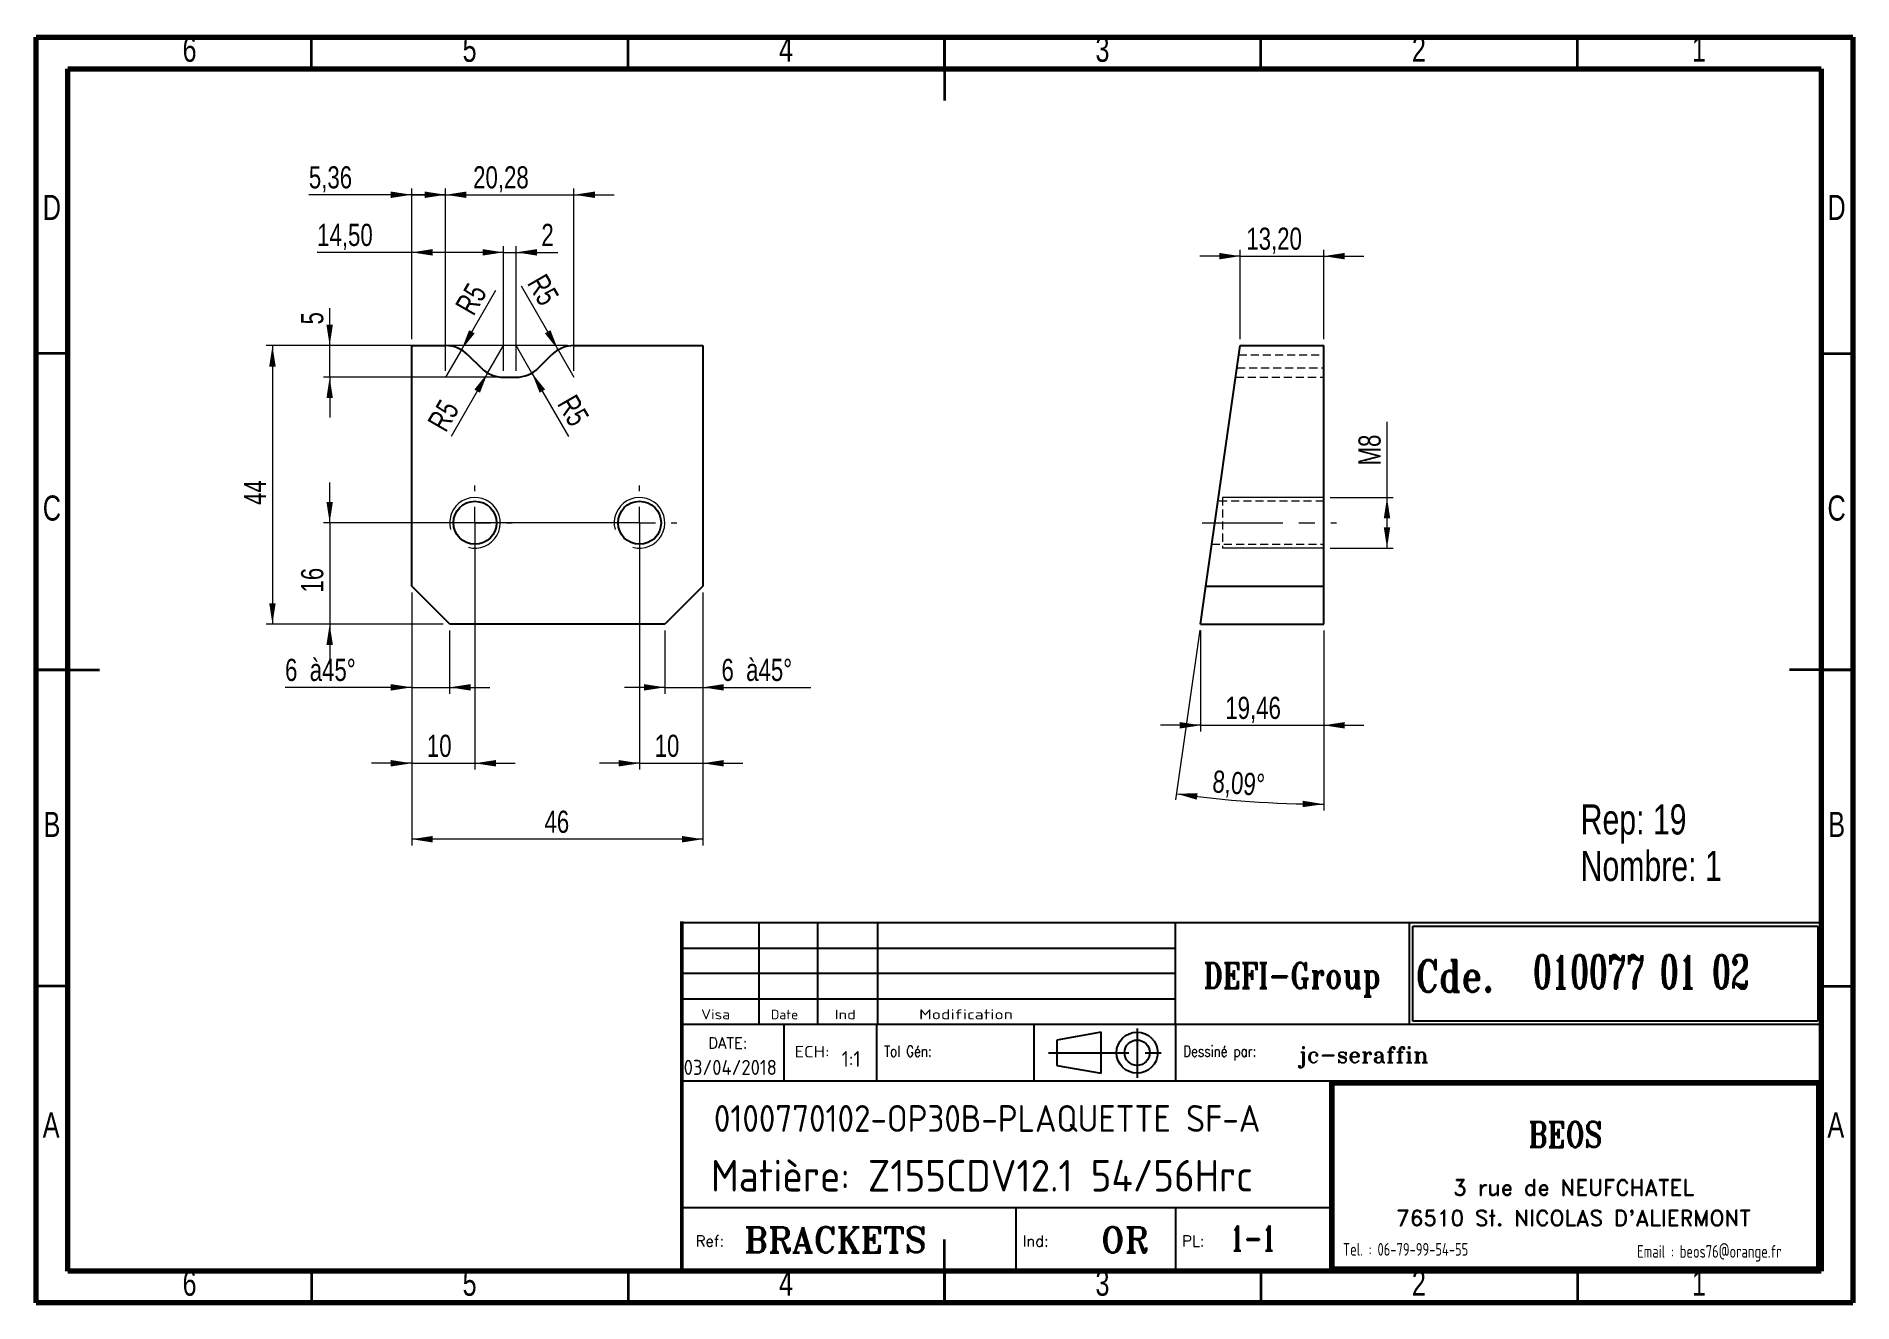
# Model space of a CAD drawing. Header units: millimetres. Extents: x 5 to 292, y 5 to 205.
import ezdxf

# ---------------------------------------------------------------- set-up
doc = ezdxf.new("R2010")
doc.units = ezdxf.units.MM
doc.linetypes.add('CENTERX2', pattern=[20.32, 12.7, -2.54, 2.54, -2.54])
doc.linetypes.add('HIDDEN', pattern=[1.905, 1.27, -0.635])
doc.layers.add('DIMENSIONS', color=176, linetype='Continuous')
doc.styles.add('SLDTEXTSTYLE0', font='TXT', dxfattribs={"width": 0.75})
doc.styles.add('SLDTEXTSTYLE1', font='ISOCP')
doc.styles.add('SLDTEXTSTYLE10', font='ISOCP', dxfattribs={"width": 1.147311})
doc.styles.add('SLDTEXTSTYLE11', font='ISOCP', dxfattribs={"width": 1.385904})
doc.styles.add('SLDTEXTSTYLE12', font='ISOCP', dxfattribs={"width": 1.246461})
doc.styles.add('SLDTEXTSTYLE13', font='ROMAND')
doc.styles.add('SLDTEXTSTYLE2', font='ROMANT', dxfattribs={"width": 0.8})
doc.styles.add('SLDTEXTSTYLE3', font='ISOCP', dxfattribs={"width": 0.8})
doc.styles.add('SLDTEXTSTYLE4', font='ROMANS', dxfattribs={"width": 0.8})
doc.styles.add('SLDTEXTSTYLE5', font='ROMANT')
doc.styles.add('SLDTEXTSTYLE6', font='ROMANS')
doc.styles.add('SLDTEXTSTYLE7', font='ROMANT', dxfattribs={"width": 0.65})
doc.styles.add('SLDTEXTSTYLE8', font='ISOCP', dxfattribs={"width": 1.446157})
doc.styles.add('SLDTEXTSTYLE9', font='ISOCP', dxfattribs={"width": 1.294402})
doc.dimstyles.new('SLDDIMSTYLE0', dxfattribs={"dimtxt": 3.5, "dimasz": 3.302, "dimexe": 0, "dimexo": 0.0625, "dimgap": 0.875, "dimtad": 1, "dimrnd": 1e-09, "dimzin": 12, "dimdsep": 46, "dimtxsty": 'SLDTEXTSTYLE0', "dimsah": 1, "dimcen": 0.09, "dimadec": 0, "dimazin": 3, "dimtfac": 1, "dimtofl": 0, "dimtmove": 0, "dimatfit": 3, "dimfxl": 1, "dimfrac": 2, "dimtolj": 1, "dimtzin": 12, "dimarcsym": 0})
doc.dimstyles.new('SLDDIMSTYLE1', dxfattribs={"dimtxt": 3.5, "dimasz": 3.302, "dimexe": 0, "dimexo": 0.0625, "dimgap": 0.875, "dimtad": 1, "dimrnd": 1e-09, "dimzin": 12, "dimdsep": 46, "dimtxsty": 'SLDTEXTSTYLE0', "dimsah": 1, "dimcen": 0.09, "dimadec": 0, "dimazin": 3, "dimtfac": 1, "dimtmove": 0, "dimatfit": 0, "dimfxl": 1, "dimfrac": 2, "dimtolj": 1, "dimtzin": 12, "dimarcsym": 0})
doc.dimstyles.new('SLDDIMSTYLE2', dxfattribs={"dimtxt": 3.5, "dimasz": 3.302, "dimexe": 0, "dimexo": 0.0625, "dimgap": 0.875, "dimtad": 1, "dimrnd": 1e-09, "dimzin": 12, "dimdsep": 46, "dimtxsty": 'SLDTEXTSTYLE0', "dimsah": 1, "dimcen": 0, "dimadec": 0, "dimazin": 3, "dimtfac": 1, "dimtofl": 0, "dimtmove": 0, "dimatfit": 3, "dimfxl": 1, "dimfrac": 2, "dimtolj": 1, "dimtzin": 12, "dimarcsym": 0})
doc.dimstyles.new('SLDDIMSTYLE3', dxfattribs={"dimtxt": 3.5, "dimasz": 3.302, "dimexe": 0, "dimexo": 0.0625, "dimgap": 0.875, "dimtad": 1, "dimdec": 4, "dimzin": 12, "dimdsep": 46, "dimtxsty": 'SLDTEXTSTYLE0', "dimsah": 1, "dimcen": 0.09, "dimazin": 3, "dimtfac": 1, "dimtofl": 0, "dimtmove": 0, "dimatfit": 3, "dimfxl": 1, "dimfrac": 2, "dimtolj": 1, "dimtzin": 12, "dimarcsym": 0})

# ---------------------------------------------------------------- blocks, each defined once
blk = doc.blocks.new('SW_NOTE_0')
at = {"color": 0, "linetype": 'Continuous', "lineweight": 0, "char_height": 4.763, "attachment_point": 1, "style": 'SLDTEXTSTYLE0'}
for s, insert in [('Rep: 19', (0, 6.14)), ('Nombre: 1', (0, -1.21))]:
    blk.add_mtext(s, dxfattribs=dict(at, insert=insert))
blk = doc.blocks.new('_D')
at = {"color": 7, "linetype": 'Continuous', "lineweight": 18}
for p, q in [((88.95, 156.24), (41.31, 156.24)), ((42.31, 156.24), (42.31, 112.24)), ((69.31, 112.24), (41.31, 112.24))]:
    blk.add_line(p, q, dxfattribs=at)
for points in [[(42.31, 156.24), (41.8, 152.94), (42.82, 152.94)], [(42.31, 112.24), (42.82, 115.54), (41.8, 115.54)]]:
    blk.add_solid(points, dxfattribs=at)
at = {"color": 7, "linetype": 'Continuous', "lineweight": 18, "insert": (37.8, 131.06), "char_height": 3.5, "attachment_point": 1, "rotation": 90, "style": 'SLDTEXTSTYLE0'}
blk.add_mtext('44', dxfattribs=at)
blk = doc.blocks.new('_D_1')
at = {"color": 7, "linetype": 'Continuous', "lineweight": 18}
for p, q in [((64.31, 117.24), (64.31, 101.24)), ((70.31, 111.24), (70.31, 101.24)), ((64.31, 102.24), (44.3, 102.24)), ((64.31, 102.24), (70.31, 102.24)), ((70.31, 102.24), (76.66, 102.24))]:
    blk.add_line(p, q, dxfattribs=at)
for points in [[(64.31, 102.24), (61.01, 102.75), (61.01, 101.73)], [(70.31, 102.24), (73.61, 101.73), (73.61, 102.75)]]:
    blk.add_solid(points, dxfattribs=at)
at = {"color": 7, "linetype": 'Continuous', "lineweight": 18, "char_height": 3.5, "attachment_point": 1, "style": 'SLDTEXTSTYLE0'}
for s, insert in [('6', (44.3, 106.75)), ('à45°', (48.2, 106.75))]:
    blk.add_mtext(s, dxfattribs=dict(at, insert=insert))
blk = doc.blocks.new('_D_2')
at = {"color": 7, "linetype": 'Continuous', "lineweight": 18}
for p, q in [((110.31, 117.24), (110.31, 101.24)), ((104.31, 111.24), (104.31, 101.24)), ((104.31, 102.24), (97.96, 102.24)), ((104.31, 102.24), (110.31, 102.24)), ((110.31, 102.24), (127.37, 102.24))]:
    blk.add_line(p, q, dxfattribs=at)
for points in [[(104.31, 102.24), (101.01, 102.75), (101.01, 101.73)], [(110.31, 102.24), (113.61, 101.73), (113.61, 102.75)]]:
    blk.add_solid(points, dxfattribs=at)
at = {"color": 7, "linetype": 'Continuous', "lineweight": 18, "char_height": 3.5, "attachment_point": 1, "style": 'SLDTEXTSTYLE0'}
for s, insert in [('6', (113.26, 106.75)), ('à45°', (117.16, 106.75))]:
    blk.add_mtext(s, dxfattribs=dict(at, insert=insert))
blk = doc.blocks.new('_D_3')
at = {"color": 7, "linetype": 'Continuous', "lineweight": 18}
for q in [(77.61, 165), (69.67, 151.24)]:
    blk.add_line((72.17, 155.57), q, dxfattribs=at)
blk.add_solid([(72.17, 155.57), (74.26, 158.18), (73.38, 158.68)], dxfattribs=at)
at = {"color": 7, "linetype": 'Continuous', "lineweight": 18, "insert": (71.04, 162.53), "char_height": 3.5, "attachment_point": 1, "rotation": 60, "style": 'SLDTEXTSTYLE0'}
blk.add_mtext('R5', dxfattribs=at)
blk = doc.blocks.new('_D_4')
at = {"color": 7, "linetype": 'Continuous', "lineweight": 18}
for q in [(78.81, 156.24), (70.53, 141.89)]:
    blk.add_line((76.31, 151.91), q, dxfattribs=at)
blk.add_solid([(76.31, 151.91), (74.22, 149.31), (75.1, 148.8)], dxfattribs=at)
at = {"color": 7, "linetype": 'Continuous', "lineweight": 18, "insert": (66.66, 144.12), "char_height": 3.5, "attachment_point": 1, "rotation": 60, "style": 'SLDTEXTSTYLE0'}
blk.add_mtext('R5', dxfattribs=at)
blk = doc.blocks.new('_D_5')
at = {"color": 7, "linetype": 'Continuous', "lineweight": 18}
for q in [(80.81, 156.24), (89.1, 141.89)]:
    blk.add_line((83.31, 151.91), q, dxfattribs=at)
blk.add_solid([(83.31, 151.91), (84.52, 148.8), (85.4, 149.31)], dxfattribs=at)
at = {"color": 7, "linetype": 'Continuous', "lineweight": 18, "insert": (90.25, 148.81), "char_height": 3.5, "attachment_point": 1, "rotation": 300, "style": 'SLDTEXTSTYLE0'}
blk.add_mtext('R5', dxfattribs=at)
blk = doc.blocks.new('_D_6')
at = {"color": 7, "linetype": 'Continuous', "lineweight": 18}
for q in [(81.64, 165.65), (89.95, 151.24)]:
    blk.add_line((87.45, 155.57), q, dxfattribs=at)
blk.add_solid([(87.45, 155.57), (86.24, 158.68), (85.36, 158.18)], dxfattribs=at)
at = {"color": 7, "linetype": 'Continuous', "lineweight": 18, "insert": (85.5, 167.88), "char_height": 3.5, "attachment_point": 1, "rotation": 300, "style": 'SLDTEXTSTYLE0'}
blk.add_mtext('R5', dxfattribs=at)
blk = doc.blocks.new('_D_7')
at = {"color": 7, "linetype": 'Continuous', "lineweight": 18}
for p, q in [((51.35, 156.24), (51.35, 162.17)), ((63.31, 156.24), (50.35, 156.24)), ((51.35, 151.24), (51.35, 156.24)), ((77.81, 151.24), (50.35, 151.24)), ((51.35, 151.24), (51.35, 144.89))]:
    blk.add_line(p, q, dxfattribs=at)
for points in [[(51.35, 156.24), (51.86, 159.54), (50.84, 159.54)], [(51.35, 151.24), (50.84, 147.94), (51.86, 147.94)]]:
    blk.add_solid(points, dxfattribs=at)
at = {"color": 7, "linetype": 'Continuous', "lineweight": 18, "insert": (46.84, 159.58), "char_height": 3.5, "attachment_point": 1, "rotation": 90, "style": 'SLDTEXTSTYLE0'}
blk.add_mtext('5', dxfattribs=at)
blk = doc.blocks.new('_D_8')
at = {"color": 7, "linetype": 'Continuous', "lineweight": 18}
for p, q in [((51.35, 128.24), (51.35, 134.59)), ((99.31, 128.24), (50.35, 128.24)), ((51.35, 128.24), (51.35, 112.24)), ((69.31, 112.24), (50.35, 112.24)), ((51.35, 112.24), (51.35, 105.89))]:
    blk.add_line(p, q, dxfattribs=at)
for points in [[(51.35, 128.24), (51.86, 131.54), (50.84, 131.54)], [(51.35, 112.24), (50.84, 108.94), (51.86, 108.94)]]:
    blk.add_solid(points, dxfattribs=at)
at = {"color": 7, "linetype": 'Continuous', "lineweight": 18, "insert": (46.84, 117.22), "char_height": 3.5, "attachment_point": 1, "rotation": 90, "style": 'SLDTEXTSTYLE0'}
blk.add_mtext('16', dxfattribs=at)
blk = doc.blocks.new('_D_9')
at = {"color": 7, "linetype": 'Continuous', "lineweight": 18}
for p, q in [((74.31, 127.24), (74.31, 89.24)), ((64.31, 117.24), (64.31, 89.24)), ((64.31, 90.24), (57.96, 90.24)), ((64.31, 90.24), (74.31, 90.24)), ((74.31, 90.24), (80.66, 90.24))]:
    blk.add_line(p, q, dxfattribs=at)
for points in [[(64.31, 90.24), (61.01, 90.75), (61.01, 89.73)], [(74.31, 90.24), (77.61, 89.73), (77.61, 90.75)]]:
    blk.add_solid(points, dxfattribs=at)
at = {"color": 7, "linetype": 'Continuous', "lineweight": 18, "insert": (66.71, 94.75), "char_height": 3.5, "attachment_point": 1, "style": 'SLDTEXTSTYLE0'}
blk.add_mtext('10', dxfattribs=at)
blk = doc.blocks.new('_D_10')
at = {"color": 7, "linetype": 'Continuous', "lineweight": 18}
for p, q in [((100.31, 127.24), (100.31, 89.24)), ((110.31, 117.24), (110.31, 89.24)), ((100.31, 90.24), (93.96, 90.24)), ((100.31, 90.24), (110.31, 90.24)), ((110.31, 90.24), (116.66, 90.24))]:
    blk.add_line(p, q, dxfattribs=at)
for points in [[(100.31, 90.24), (97.01, 90.75), (97.01, 89.73)], [(110.31, 90.24), (113.61, 89.73), (113.61, 90.75)]]:
    blk.add_solid(points, dxfattribs=at)
at = {"color": 7, "linetype": 'Continuous', "lineweight": 18, "insert": (102.7, 94.75), "char_height": 3.5, "attachment_point": 1, "style": 'SLDTEXTSTYLE0'}
blk.add_mtext('10', dxfattribs=at)
blk = doc.blocks.new('_D_11')
at = {"color": 7, "linetype": 'Continuous', "lineweight": 18}
for p, q in [((64.31, 117.24), (64.31, 77.24)), ((110.31, 117.24), (110.31, 77.24)), ((110.31, 78.24), (64.31, 78.24))]:
    blk.add_line(p, q, dxfattribs=at)
for points in [[(64.31, 78.24), (67.61, 77.73), (67.61, 78.75)], [(110.31, 78.24), (107.01, 78.75), (107.01, 77.73)]]:
    blk.add_solid(points, dxfattribs=at)
at = {"color": 7, "linetype": 'Continuous', "lineweight": 18, "insert": (85.29, 82.75), "char_height": 3.5, "attachment_point": 1, "style": 'SLDTEXTSTYLE0'}
blk.add_mtext('46', dxfattribs=at)
blk = doc.blocks.new('_D_12')
at = {"color": 7, "linetype": 'Continuous', "lineweight": 18}
for p, q in [((69.67, 152.24), (69.67, 181.08)), ((89.95, 152.24), (89.95, 181.08)), ((69.67, 180.08), (63.32, 180.08)), ((69.67, 180.08), (89.95, 180.08)), ((89.95, 180.08), (96.3, 180.08))]:
    blk.add_line(p, q, dxfattribs=at)
for points in [[(69.67, 180.08), (66.37, 180.59), (66.37, 179.57)], [(89.95, 180.08), (93.26, 179.57), (93.26, 180.59)]]:
    blk.add_solid(points, dxfattribs=at)
at = {"color": 7, "linetype": 'Continuous', "lineweight": 18, "insert": (74.02, 184.59), "char_height": 3.5, "attachment_point": 1, "style": 'SLDTEXTSTYLE0'}
blk.add_mtext('20,28', dxfattribs=at)
blk = doc.blocks.new('_D_13')
at = {"color": 7, "linetype": 'Continuous', "lineweight": 18}
for p, q in [((78.81, 170.98), (72.46, 170.98)), ((78.81, 152.24), (78.81, 171.98)), ((78.81, 170.98), (80.81, 170.98)), ((80.81, 152.24), (80.81, 171.98)), ((80.81, 170.98), (87.39, 170.98))]:
    blk.add_line(p, q, dxfattribs=at)
for points in [[(78.81, 170.98), (75.51, 171.49), (75.51, 170.47)], [(80.81, 170.98), (84.11, 170.47), (84.11, 171.49)]]:
    blk.add_solid(points, dxfattribs=at)
at = {"color": 7, "linetype": 'Continuous', "lineweight": 18, "insert": (84.8, 175.49), "char_height": 3.5, "attachment_point": 1, "style": 'SLDTEXTSTYLE0'}
blk.add_mtext('2', dxfattribs=at)
blk = doc.blocks.new('_D_14')
at = {"color": 7, "linetype": 'Continuous', "lineweight": 18}
for p, q in [((64.31, 157.24), (64.31, 181.08)), ((69.67, 152.24), (69.67, 181.08)), ((64.31, 180.08), (48.06, 180.08)), ((64.31, 180.08), (69.67, 180.08)), ((69.67, 180.08), (76.02, 180.08))]:
    blk.add_line(p, q, dxfattribs=at)
for points in [[(64.31, 180.08), (61.01, 180.59), (61.01, 179.57)], [(69.67, 180.08), (72.97, 179.57), (72.97, 180.59)]]:
    blk.add_solid(points, dxfattribs=at)
at = {"color": 7, "linetype": 'Continuous', "lineweight": 18, "insert": (48.06, 184.59), "char_height": 3.5, "attachment_point": 1, "style": 'SLDTEXTSTYLE0'}
blk.add_mtext('5,36', dxfattribs=at)
blk = doc.blocks.new('_D_15')
at = {"color": 7, "linetype": 'Continuous', "lineweight": 18}
for p, q in [((64.31, 170.98), (49.37, 170.98)), ((64.31, 157.24), (64.31, 171.98)), ((78.81, 170.98), (64.31, 170.98)), ((78.81, 157.24), (78.81, 171.98))]:
    blk.add_line(p, q, dxfattribs=at)
for points in [[(64.31, 170.98), (67.61, 170.47), (67.61, 171.49)], [(78.81, 170.98), (75.51, 171.49), (75.51, 170.47)]]:
    blk.add_solid(points, dxfattribs=at)
at = {"color": 7, "linetype": 'Continuous', "lineweight": 18, "insert": (49.37, 175.49), "char_height": 3.5, "attachment_point": 1, "style": 'SLDTEXTSTYLE0'}
blk.add_mtext('14,50', dxfattribs=at)
blk = doc.blocks.new('SW_CENTERMARKSYMBOL_0')
at = {"color": 0, "linetype": 'Continuous', "lineweight": 0}
for p, q in [((0, 5), (0, 5.9)), ((-5, 0), (-5.9, 0)), ((0, 0), (-2.5, 0)), ((0, 0), (0, 2.5)), ((0, 0), (0, -2.5)), ((0, 0), (2.5, 0)), ((5, 0), (5.9, 0)), ((0, -5), (0, -5.9))]:
    blk.add_line(p, q, dxfattribs=at)
blk = doc.blocks.new('SW_CENTERMARKSYMBOL_1')
at = {"color": 0, "linetype": 'Continuous', "lineweight": 0}
for p, q in [((0, 5), (0, 5.9)), ((-5, 0), (-5.9, 0)), ((0, 0), (-2.5, 0)), ((0, 0), (0, 2.5)), ((0, 0), (0, -2.5)), ((0, 0), (2.5, 0)), ((5, 0), (5.9, 0)), ((0, -5), (0, -5.9))]:
    blk.add_line(p, q, dxfattribs=at)
blk = doc.blocks.new('_D_16')
at = {"color": 7, "linetype": 'Continuous', "lineweight": 18}
for p, q in [((195.22, 170.38), (188.87, 170.38)), ((195.22, 157.24), (195.22, 171.38)), ((195.22, 170.38), (208.42, 170.38)), ((208.42, 157.24), (208.42, 171.38)), ((208.42, 170.38), (214.77, 170.38))]:
    blk.add_line(p, q, dxfattribs=at)
for points in [[(195.22, 170.38), (191.91, 170.89), (191.91, 169.87)], [(208.42, 170.38), (211.72, 169.87), (211.72, 170.89)]]:
    blk.add_solid(points, dxfattribs=at)
at = {"color": 7, "linetype": 'Continuous', "lineweight": 18, "insert": (196.19, 174.89), "char_height": 3.5, "attachment_point": 1, "style": 'SLDTEXTSTYLE0'}
blk.add_mtext('13,20', dxfattribs=at)
blk = doc.blocks.new('_D_17')
at = {"color": 7, "linetype": 'Continuous', "lineweight": 18}
for p, q in [((188.96, 111.24), (188.96, 95.24)), ((208.42, 111.24), (208.42, 95.24)), ((188.96, 96.24), (182.61, 96.24)), ((188.96, 96.24), (208.42, 96.24)), ((208.42, 96.24), (214.77, 96.24))]:
    blk.add_line(p, q, dxfattribs=at)
for points in [[(188.96, 96.24), (185.66, 96.75), (185.66, 95.73)], [(208.42, 96.24), (211.72, 95.73), (211.72, 96.75)]]:
    blk.add_solid(points, dxfattribs=at)
at = {"color": 7, "linetype": 'Continuous', "lineweight": 18, "insert": (192.87, 100.75), "char_height": 3.5, "attachment_point": 1, "style": 'SLDTEXTSTYLE0'}
blk.add_mtext('19,46', dxfattribs=at)
blk = doc.blocks.new('_D_18')
at = {"color": 7, "linetype": 'Continuous', "lineweight": 18}
for p, q in [((218.42, 132.24), (218.42, 144.18)), ((209.42, 132.24), (219.42, 132.24)), ((218.42, 124.24), (218.42, 132.24)), ((209.42, 124.24), (219.42, 124.24))]:
    blk.add_line(p, q, dxfattribs=at)
for points in [[(218.42, 132.24), (217.91, 128.94), (218.93, 128.94)], [(218.42, 124.24), (218.93, 127.54), (217.91, 127.54)]]:
    blk.add_solid(points, dxfattribs=at)
at = {"color": 7, "linetype": 'Continuous', "lineweight": 18, "insert": (213.91, 137.3), "char_height": 3.5, "attachment_point": 1, "rotation": 90, "style": 'SLDTEXTSTYLE0'}
blk.add_mtext('M8', dxfattribs=at)
blk = doc.blocks.new('_D_19')
at = {"color": 7, "linetype": 'Continuous', "lineweight": 18}
for p, q in [((188.82, 111.25), (185.01, 84.44)), ((208.42, 111.24), (208.42, 82.78))]:
    blk.add_line(p, q, dxfattribs=at)
blk.add_arc((208.42, 249.1), 165.31, 261.9065, 270, dxfattribs=at)
for points in [[(185.15, 85.43), (188.35, 84.49), (188.49, 85.5)], [(208.42, 83.78), (205.12, 84.32), (205.11, 83.31)]]:
    blk.add_solid(points, dxfattribs=at)
at = {"color": 7, "linetype": 'Continuous', "lineweight": 18, "insert": (191.01, 89.15), "char_height": 3.5, "attachment_point": 1, "rotation": 355.7336, "style": 'SLDTEXTSTYLE0'}
blk.add_mtext('8,09°', dxfattribs=at)

msp = doc.modelspace()

# ---------------------------------------------------------------- linework, layer by layer
at = {"color": 7, "linetype": 'Continuous', "lineweight": 70}
for p, q in [((5, 5), (5, 205)), ((5, 205), (292, 205)), ((292, 205), (292, 5)), ((10, 10), (10, 200)), ((10, 200), (287, 200)), ((287, 200), (287, 10)), ((287, 10), (10, 10)), ((292, 5), (5, 5))]:
    msp.add_line(p, q, dxfattribs=at)
at = {"color": 7, "linetype": 'Continuous', "lineweight": 35}
for p, q in [((48.5, 200), (48.5, 205)), ((98.5, 200), (98.5, 205)), ((148.5, 205.001), (148.5, 194.999)), ((148.5, 200), (148.5, 205)), ((198.5, 200), (198.5, 205)), ((248.5, 200), (248.5, 205)), ((10, 155), (5, 155)), ((287, 155), (292, 155)), ((4.999, 105), (15.001, 105)), ((10, 105), (5, 105)), ((292.001, 105), (281.999, 105)), ((287, 105), (292, 105)), ((10, 55), (5, 55)), ((287, 55), (292, 55)), ((148.5, 4.999), (148.5, 15.001)), ((48.5, 10), (48.5, 5)), ((98.5, 10), (98.5, 5)), ((148.5, 10), (148.5, 5)), ((198.5, 10), (198.5, 5)), ((248.5, 10), (248.5, 5))]:
    msp.add_line(p, q, dxfattribs=at)
at = {"color": 7, "linetype": 'Continuous', "lineweight": 25}
for p, q in [((64.31247, 118.24083), (64.31247, 156.24083)), ((64.31247, 156.24083), (69.67033, 156.24083)), ((89.95461, 156.24083), (110.31247, 156.24083)), ((110.31247, 156.24083), (110.31247, 118.24083)), ((189.81205, 118.24083), (195.21583, 156.24083)), ((195.21583, 156.24083), (208.42015, 156.24083)), ((208.42015, 118.24083), (208.42015, 156.24083)), ((73.20587, 154.77637), (75.27694, 152.7053)), ((84.348, 152.7053), (86.41907, 154.77637)), ((78.81247, 151.24083), (80.81247, 151.24083)), ((70.31247, 112.24083), (64.31247, 118.24083)), ((110.31247, 118.24083), (104.31247, 112.24083)), ((188.95882, 112.24083), (189.81205, 118.24083)), ((189.81205, 118.24083), (208.42015, 118.24083)), ((208.42015, 112.24083), (208.42015, 118.24083)), ((104.31247, 112.24083), (70.31247, 112.24083)), ((188.95882, 112.24083), (208.42015, 112.24083))]:
    msp.add_line(p, q, dxfattribs=at)
at = {"color": 7, "linetype": 'HIDDEN', "lineweight": 18}
for p, q in [((194.71306, 152.7053), (208.42015, 152.7053)), ((195.00757, 154.77637), (208.42015, 154.77637)), ((194.5048, 151.24083), (208.42015, 151.24083)), ((192.42015, 132.24083), (192.42015, 124.24083)), ((192.42015, 132.24083), (192.42015, 124.24083)), ((208.42015, 131.64083), (191.71759, 131.64083)), ((190.7506, 124.84083), (208.42015, 124.84083))]:
    msp.add_line(p, q, dxfattribs=at)
at = {"color": 7, "linetype": 'Continuous', "lineweight": 18}
for p, q in [((208.42015, 132.24083), (192.42015, 132.24083)), ((208.42015, 132.24083), (192.42015, 132.24083)), ((208.42015, 124.24083), (192.42015, 124.24083)), ((208.42015, 124.24083), (192.42015, 124.24083))]:
    msp.add_line(p, q, dxfattribs=at)
at = {"color": 7, "linetype": 'CENTERX2', "lineweight": 18}
msp.add_line((189.23409, 128.24083), (210.42015, 128.24083), dxfattribs=at)
at = {"color": 7, "linetype": 'Continuous', "lineweight": 50}
msp.add_line((107, 65.25), (107, 10), dxfattribs=at)
at = {"color": 7, "linetype": 'Continuous', "lineweight": 25}
for centre in [(74.31247, 128.24083), (100.31247, 128.24083)]:
    msp.add_circle(centre, 3.4, dxfattribs=at)
for centre, start, end in [((69.67033, 151.24083), 45, 90), ((89.95461, 151.24083), 90, 135), ((78.81247, 156.24083), 225, 270), ((80.81247, 156.24083), 270, 315)]:
    msp.add_arc(centre, 5, start, end, dxfattribs=at)
at = {"color": 7, "linetype": 'Continuous', "lineweight": 18}
for centre in [(74.31247, 128.24083), (100.31247, 128.24083)]:
    msp.add_arc(centre, 4, 255, 195, dxfattribs=at)
at = {"layer": 'DIMENSIONS', "color": 3}
for p, q in [((185, 65), (106.92476, 65)), ((119.19244, 49), (119.19244, 65)), ((128.49782, 49), (128.49782, 65)), ((137.96646, 49), (137.96646, 65)), ((107, 61), (185, 61)), ((185, 57), (107, 57)), ((107, 53), (185, 53))]:
    msp.add_line(p, q, dxfattribs=at)
at = {"layer": 'DIMENSIONS', "color": 6}
for p, q in [((106.92476, 65), (106.92476, 10)), ((287, 10), (287, 65)), ((287, 40), (209.38409, 40)), ((209.38409, 40), (209.38409, 10)), ((286.8, 39.8), (209.58409, 39.8)), ((209.58409, 39.8), (209.58409, 10.2)), ((286.6, 39.6), (209.78409, 39.6)), ((209.78409, 39.6), (209.78409, 10.4)), ((286.4, 39.4), (209.98409, 39.4)), ((209.98409, 39.4), (209.98409, 10.6)), ((286.4, 10.6), (286.4, 39.4)), ((286.6, 10.4), (286.6, 39.6)), ((286.8, 10.2), (286.8, 39.8)), ((106.92476, 10), (287, 10)), ((209.58409, 10.2), (286.8, 10.2)), ((209.78409, 10.4), (286.6, 10.4)), ((209.98409, 10.6), (286.4, 10.6))]:
    msp.add_line(p, q, dxfattribs=at)
at = {"layer": 'DIMENSIONS', "color": 1}
for p, q in [((287, 65), (185, 65)), ((185, 49), (185, 65)), ((222, 49), (222, 65)), ((222.5, 49.5), (222.5, 64.5)), ((222.5, 64.5), (286.5, 64.5)), ((286.5, 64.5), (286.5, 49.5)), ((107, 49), (287, 49)), ((123.11049, 49), (123.11049, 40)), ((137.73069, 49), (137.73069, 40)), ((162.62034, 49), (162.62034, 40)), ((185, 49), (185, 40)), ((286.5, 49.5), (222.5, 49.5)), ((209.38409, 40), (107, 40)), ((209.38409, 20), (107, 20)), ((159.79154, 20), (159.79154, 10)), ((185, 20), (185, 10))]:
    msp.add_line(p, q, dxfattribs=at)
at = {"layer": 'DIMENSIONS'}
for p, q in [((222.5, 49.5), (222.5, 64.5)), ((222.5, 64.5), (286.5, 64.5)), ((286.5, 64.5), (286.5, 49.5)), ((286.5, 49.5), (222.5, 49.5))]:
    msp.add_line(p, q, dxfattribs=at)
at = {"layer": 'DIMENSIONS', "color": 7}
for p, q in [((173.24368, 47.75), (166.24368, 46.5)), ((166.24368, 46.5), (166.24368, 42.5)), ((173.24368, 41.25), (173.24368, 47.75)), ((166.24368, 42.5), (173.24368, 41.25))]:
    msp.add_line(p, q, dxfattribs=at)
at = {"layer": 'DIMENSIONS', "color": 3, "linetype": 'CENTERX2'}
for p, q in [((178.93393, 48.34798), (178.93393, 40.51332)), ((164.94646, 44.5), (183.20111, 44.5))]:
    msp.add_line(p, q, dxfattribs=at)
at = {"layer": 'DIMENSIONS', "color": 7}
for radius in [3.25, 2]:
    msp.add_circle((178.93393, 44.5), radius, dxfattribs=at)

# ---------------------------------------------------------------- block references
at = {"color": 7, "linetype": 'Continuous', "lineweight": 0}
for name, p in [('SW_CENTERMARKSYMBOL_1', (74.31247, 128.24083)), ('SW_CENTERMARKSYMBOL_0', (100.31247, 128.24083)), ('SW_NOTE_0', (249.01623, 77.61222))]:
    msp.add_blockref(name, p, dxfattribs=at)

# ---------------------------------------------------------------- texts
at = {"color": 7, "linetype": 'Continuous', "lineweight": 0, "char_height": 3.96875, "attachment_point": 2, "style": 'SLDTEXTSTYLE0'}
for s, insert in [('6', (29.21004, 205.06015)), ('5', (73.46004, 205.06015)), ('4', (123.46004, 205.06015)), ('3', (173.46004, 205.06015)), ('2', (223.46004, 205.06015)), ('1', (267.71004, 205.06015)), ('D', (7.45269, 180.06015)), ('D', (289.45269, 180.06015)), ('C', (7.45866, 132.56015)), ('C', (289.45866, 132.56015)), ('B', (7.4706, 82.56015)), ('B', (289.4706, 82.56015)), ('A', (7.33969, 35.06015)), ('A', (289.33969, 35.06015)), ('6', (29.21004, 10.06015)), ('5', (73.46004, 10.06015)), ('4', (123.46004, 10.06015)), ('3', (173.46004, 10.06015)), ('2', (223.46004, 10.06015)), ('1', (267.71004, 10.06015))]:
    msp.add_mtext(s, dxfattribs=dict(at, insert=insert))
at = {"layer": 'DIMENSIONS'}
for s, insert, char_height, attachment_point, style in [('DEFI-Group', (203.4195, 58.70072), 4, 2, 'SLDTEXTSTYLE2'), ('Cde.', (223, 59.12589), 5, 1, 'SLDTEXTSTYLE2'), ('010077 01 02', (241.48839, 59.93983), 5.2916667, 1, 'SLDTEXTSTYLE7'), ('Visa', (110.04116, 51.34751), 1.567052, 1, 'SLDTEXTSTYLE12'), ('Date', (121.06736, 51.28334), 1.492431, 1, 'SLDTEXTSTYLE10'), ('Ind', (131.17125, 51.28334), 1.492431, 1, 'SLDTEXTSTYLE11'), ('Modification', (144.48919, 51.34751), 1.5670523, 1, 'SLDTEXTSTYLE8'), ('DATE:', (111.15647, 46.91526), 1.727675, 1, 'SLDTEXTSTYLE6'), ('03/04/2018', (107.28608, 43.36811), 2.38125, 1, 'SLDTEXTSTYLE1'), ('ECH:', (124.78774, 45.55991), 1.814059, 1, 'SLDTEXTSTYLE9'), ('1:1', (132.26275, 44.76372), 2.5, 1, 'SLDTEXTSTYLE1'), ('Tol Gén:', (138.95157, 45.59841), 1.727675, 1, 'SLDTEXTSTYLE4'), ('Dessiné par:', (186.22087, 45.59841), 1.7276752, 1, 'SLDTEXTSTYLE4'), ('jc-seraffin', (204.35515, 45.41997), 2.5, 1, 'SLDTEXTSTYLE5'), ('0100770102-OP30B-PLAQUETTE SF-A', (112.05686, 36.2274), 4.2333333, 1, 'SLDTEXTSTYLE1'), ('BEOS', (246.57079, 33.59488), 4, 2, 'SLDTEXTSTYLE2'), ('Matière: Z155CDV12.1 54/56Hrc', (111.60273, 27.56351), 5, 1, 'SLDTEXTSTYLE1'), ('3 rue de NEUFCHATEL', (247.90924, 24.44835), 2.5, 2, 'SLDTEXTSTYLE13'), ("76510 St. NICOLAS D'ALIERMONT", (247.90254, 19.62324), 2.5, 2, 'SLDTEXTSTYLE13'), ('Ref:', (109.16807, 15.59841), 1.727675, 1, 'SLDTEXTSTYLE6'), ('BRACKETS', (116.83863, 16.95138), 4, 1, 'SLDTEXTSTYLE5'), ('Ind:', (160.82565, 15.59841), 1.727675, 1, 'SLDTEXTSTYLE6'), ('OR', (173.19394, 16.95138), 4, 1, 'SLDTEXTSTYLE5'), ('PL:', (186.03411, 15.59841), 1.727675, 1, 'SLDTEXTSTYLE6'), ('1-1', (193.65089, 17.17305), 4, 1, 'SLDTEXTSTYLE7'), ('Tel. : 06-79-99-54-55', (221.36027, 14.42858), 2, 2, 'SLDTEXTSTYLE3'), ('Email : beos76@orange.fr', (269.37248, 14.0972), 2, 2, 'SLDTEXTSTYLE3')]:
    msp.add_mtext(s, dxfattribs=dict(at, insert=insert, char_height=char_height, attachment_point=attachment_point, style=style))

# ---------------------------------------------------------------- dimensions: what is measured, and where the dimension line sits
at = {"color": 7, "linetype": 'Continuous', "lineweight": 18}
for base, p1, p2, dimstyle, picture, middle in [((69.67033, 180.07782), (64.31247, 156.24083), (69.67033, 151.24083), 'SLDDIMSTYLE1', '_D_14', (52.58374, 180.07782)), ((89.95461, 180.07782), (69.67033, 151.24083), (89.95461, 151.24083), 'SLDDIMSTYLE1', '_D_12', (79.83867, 180.07782)), ((64.31247, 170.97994), (78.81247, 156.24083), (64.31247, 156.24083), 'SLDDIMSTYLE0', '_D_15', (55.19051, 170.97994)), ((80.81247, 170.97994), (78.81247, 151.24083), (80.81247, 151.24083), 'SLDDIMSTYLE1', '_D_13', (86.09749, 170.97994)), ((208.42015, 170.37726), (195.21583, 156.24083), (208.42015, 156.24083), 'SLDDIMSTYLE1', '_D_16', (202.00636, 170.37726)), ((74.31247, 90.24083), (64.31247, 118.24083), (74.31247, 128.24083), 'SLDDIMSTYLE1', '_D_9', (69.29498, 90.24083)), ((110.31247, 90.24083), (100.31247, 128.24083), (110.31247, 118.24083), 'SLDDIMSTYLE1', '_D_10', (105.28979, 90.24083)), ((64.31247, 78.24083), (110.31247, 118.24083), (64.31247, 118.24083), 'SLDDIMSTYLE0', '_D_11', (87.87637, 78.24083)), ((208.42015, 96.24083), (188.95882, 112.24083), (208.42015, 112.24083), 'SLDDIMSTYLE1', '_D_17', (198.68949, 96.24083))]:
    dim = msp.add_linear_dim(base=base, p1=p1, p2=p2, dimstyle=dimstyle, dxfattribs=at)
    dim.commit()
    dim.dimension.update_dxf_attribs({"geometry": picture, "text_midpoint": middle, "dimtype": 160})
for center, mpoint, picture, middle in [((69.67033, 151.24083), (72.17033, 155.57096), '_D_3', (76.39577, 162.88962)), ((89.95461, 151.24083), (87.45461, 155.57096), '_D_6', (82.85848, 163.5317)), ((78.81247, 156.24083), (76.31247, 151.9107), '_D_4', (71.74858, 144.00581)), ((80.81247, 156.24083), (83.31247, 151.9107), '_D_5', (87.87638, 144.00581))]:
    dim = msp.add_radius_dim(center=center, mpoint=mpoint, dimstyle='SLDDIMSTYLE2', dxfattribs=at)
    dim.commit()
    dim.dimension.update_dxf_attribs({"geometry": picture, "text_midpoint": middle, "dimtype": 164})
for base, p1, p2, dimstyle, picture, middle in [((51.35061, 156.24083), (78.81247, 151.24083), (64.31247, 156.24083), 'SLDDIMSTYLE1', '_D_7', (51.35061, 160.87233)), ((42.31247, 112.24083), (89.95461, 156.24083), (70.31247, 112.24083), 'SLDDIMSTYLE0', '_D', (42.31247, 133.64759)), ((51.35061, 112.24083), (100.31247, 128.24083), (70.31247, 112.24083), 'SLDDIMSTYLE1', '_D_8', (51.35061, 119.80919))]:
    dim = msp.add_linear_dim(base=base, p1=p1, p2=p2, angle=90, dimstyle=dimstyle, dxfattribs=at)
    dim.commit()
    dim.dimension.update_dxf_attribs({"geometry": picture, "text_midpoint": middle, "dimtype": 160})
dim = msp.add_angular_dim_2l(base=(196.75404, 84.19489), line1=((188.95882, 112.24083), (195.21583, 156.24083)), line2=((208.42015, 112.24083), (208.42015, 156.24083)), dimstyle='SLDDIMSTYLE3', dxfattribs=at)
dim.commit()
dim.dimension.update_dxf_attribs({"geometry": '_D_19', "text_midpoint": (196.12182, 84.24083), "dimtype": 162})
dim = msp.add_linear_dim(base=(218.42015, 132.24083), p1=(208.42015, 124.24083), p2=(208.42015, 132.24083), angle=90, text='M8', dimstyle='SLDDIMSTYLE0', dxfattribs=at)
dim.commit()
dim.dimension.update_dxf_attribs({"geometry": '_D_18', "text_midpoint": (218.42015, 140.74155), "dimtype": 160})
for base, p1, p2, picture, middle in [((70.31247, 102.24083), (64.31247, 118.24083), (70.31247, 112.24083), '_D_1', (51.35061, 102.24083)), ((110.31247, 102.24083), (104.31247, 112.24083), (110.31247, 118.24083), '_D_2', (120.31247, 102.24083))]:
    dim = msp.add_linear_dim(base=base, p1=p1, p2=p2, text='<> à45°', dimstyle='SLDDIMSTYLE1', dxfattribs=at)
    dim.commit()
    dim.dimension.update_dxf_attribs({"geometry": picture, "text_midpoint": middle, "dimtype": 160})

doc.saveas('drawing.dxf')
